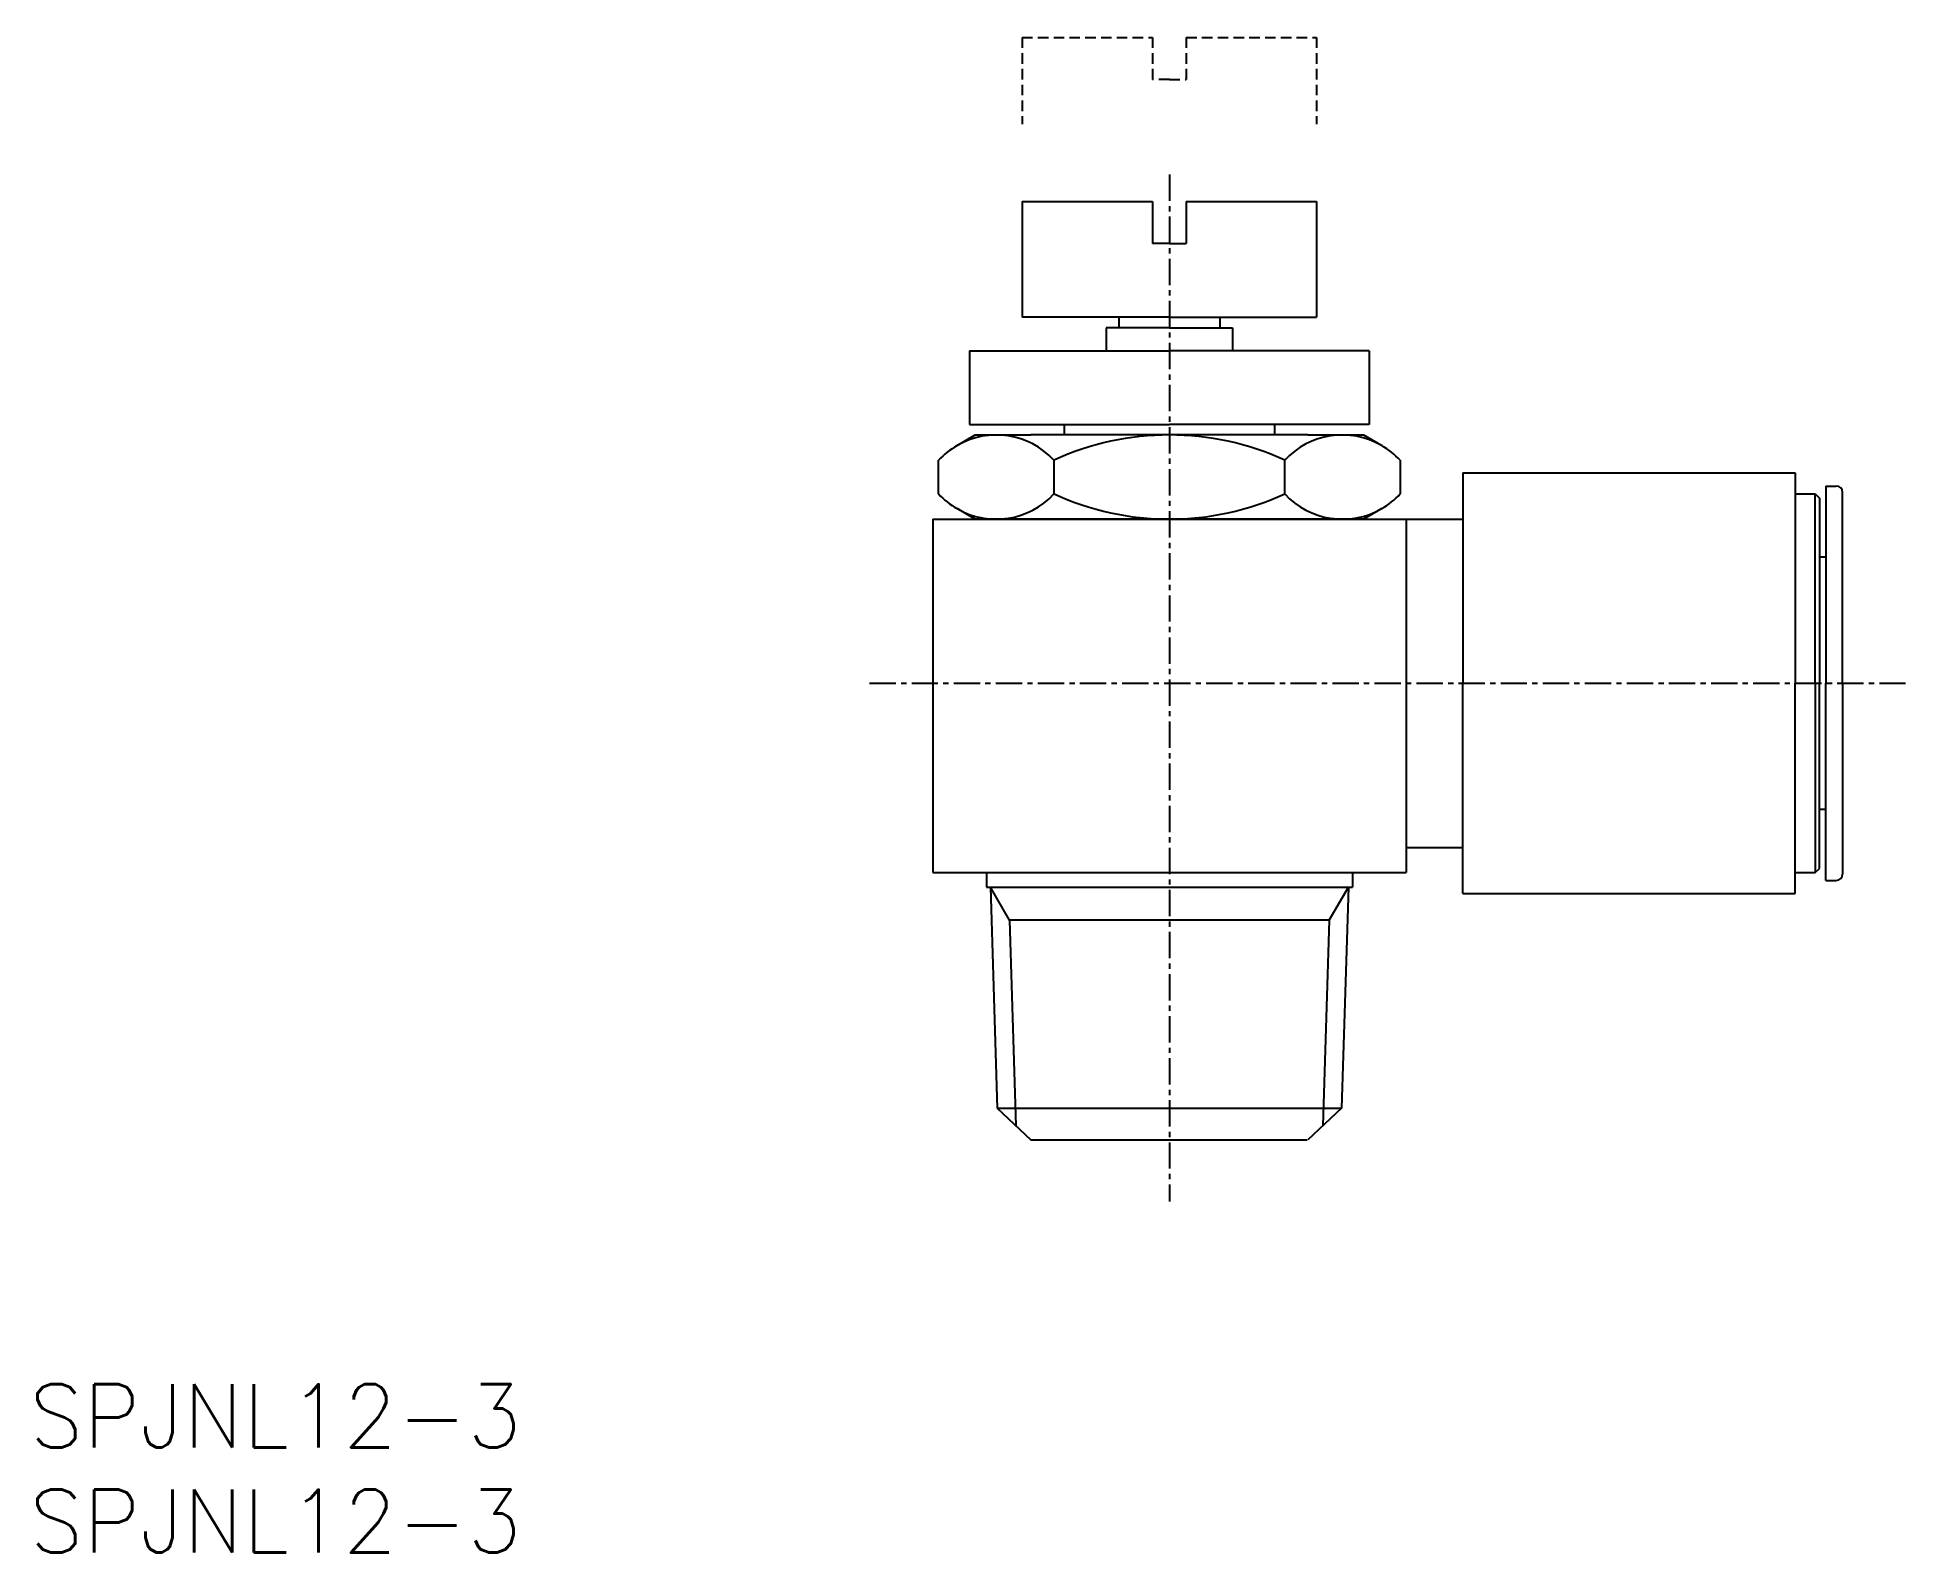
# Model space of a CAD drawing. Extents: x 0.4 to 89.2, y 0 to 72.
import ezdxf

# ---------------------------------------------------------------- set-up
doc = ezdxf.new("R2010")
doc.units = 0
doc.linetypes.add('CENTER', pattern=[2, 1.25, -0.25, 0.25, -0.25])
doc.linetypes.add('DASHED', pattern=[0.75, 0.5, -0.25])
doc.layers.get('0').update_dxf_attribs({"linetype": 'CONTINUOUS'})
doc.layers.add('CENTER', color=1, linetype='CENTER')
doc.styles.get("Standard").update_dxf_attribs({"font": 'txt.shx'})

# ---------------------------------------------------------------- blocks, each defined once
blk = doc.blocks.new('*U6')
at = {"color": 7, "linetype": 'CONTINUOUS'}
blk.add_text('SPJNL12-3', height=3, dxfattribs=at).set_placement((0, 0))
blk = doc.blocks.new('*U7')
at = {"color": 7, "linetype": 'CONTINUOUS'}
blk.add_text('SPJNL12-3', height=3, dxfattribs=at).set_placement((0, 5))

msp = doc.modelspace()

# ---------------------------------------------------------------- linework, layer by layer
at = {"color": 3, "linetype": 'DASHED'}
for p, q in [((47.199, 72.023), (47.199, 67.898)), ((47.199, 72.023), (53.399, 72.023)), ((53.399, 72.023), (53.399, 70.023)), ((54.999, 72.023), (61.199, 72.023)), ((54.999, 72.023), (54.999, 70.023)), ((61.199, 72.023), (61.199, 67.898)), ((54.199, 70.023), (53.399, 70.023)), ((54.199, 70.023), (54.999, 70.023))]:
    msp.add_line(p, q, dxfattribs=at)
at = {"color": 7, "linetype": 'CONTINUOUS'}
for p, q in [((47.199, 64.223), (47.199, 58.723)), ((47.199, 64.223), (53.399, 64.223)), ((53.399, 64.223), (53.399, 62.223)), ((54.999, 64.223), (61.199, 64.223)), ((54.999, 64.223), (54.999, 62.223)), ((61.199, 64.223), (61.199, 58.723)), ((54.199, 62.223), (53.399, 62.223)), ((54.199, 62.223), (54.999, 62.223)), ((54.199, 58.723), (47.199, 58.723)), ((51.799, 58.723), (51.799, 58.223)), ((54.199, 58.723), (61.199, 58.723)), ((56.599, 58.723), (56.599, 58.223)), ((54.199, 58.223), (51.199, 58.223)), ((51.199, 58.223), (51.199, 57.123)), ((54.199, 58.223), (57.199, 58.223)), ((57.199, 58.223), (57.199, 57.123)), ((44.699, 57.123), (54.199, 57.123)), ((44.699, 57.123), (44.699, 53.623)), ((63.699, 57.123), (54.199, 57.123)), ((63.699, 57.123), (63.699, 53.623)), ((44.699, 53.623), (54.199, 53.623)), ((49.199, 53.623), (49.199, 53.123)), ((63.699, 53.623), (54.199, 53.623)), ((59.199, 53.623), (59.199, 53.123)), ((44.104, 52.623), (44.971, 53.123)), ((44.971, 53.123), (47.62, 53.123)), ((60.777, 53.123), (47.62, 53.123)), ((60.777, 53.123), (63.426, 53.123)), ((63.426, 53.123), (64.293, 52.623)), ((43.229, 50.323), (43.229, 51.923)), ((48.714, 50.323), (48.714, 51.923)), ((59.683, 50.323), (59.683, 51.923)), ((65.168, 51.923), (65.168, 50.323)), ((68.149, 51.323), (83.949, 51.323)), ((68.149, 51.323), (68.149, 41.323)), ((83.949, 51.323), (83.949, 41.323)), ((85.399, 50.698), (85.899, 50.698)), ((85.399, 50.698), (85.399, 41.323)), ((83.949, 50.323), (84.899, 50.323)), ((84.899, 50.323), (85.099, 50.123)), ((84.899, 41.323), (84.899, 50.323)), ((85.099, 50.123), (85.099, 41.323)), ((86.199, 41.323), (86.199, 50.398)), ((42.949, 49.123), (42.949, 32.323)), ((42.949, 49.123), (65.449, 49.123)), ((44.971, 49.123), (44.104, 49.623)), ((49.142, 49.123), (44.971, 49.123)), ((59.255, 49.123), (49.142, 49.123)), ((63.426, 49.123), (59.255, 49.123)), ((64.293, 49.623), (63.426, 49.123)), ((65.449, 49.123), (68.149, 49.123)), ((65.449, 49.123), (65.449, 32.323)), ((85.399, 47.323), (85.099, 47.323)), ((68.149, 31.323), (68.149, 41.323)), ((83.949, 31.323), (83.949, 41.323)), ((84.899, 41.323), (84.899, 32.323)), ((85.099, 32.523), (85.099, 41.323)), ((85.399, 31.948), (85.399, 41.323)), ((86.199, 41.323), (86.199, 32.248)), ((85.399, 35.323), (85.099, 35.323)), ((65.449, 33.523), (68.149, 33.523)), ((42.949, 32.323), (65.449, 32.323)), ((45.499, 32.323), (45.499, 31.623)), ((62.899, 32.323), (62.899, 31.623)), ((83.949, 32.323), (84.899, 32.323)), ((84.899, 32.323), (85.099, 32.523)), ((45.499, 31.623), (62.899, 31.623)), ((45.691, 31.623), (46.019, 21.122)), ((46.596, 30.056), (45.691, 31.623)), ((61.801, 30.056), (62.706, 31.623)), ((62.706, 31.623), (62.378, 21.122)), ((68.149, 31.323), (83.949, 31.323)), ((85.399, 31.948), (85.899, 31.948)), ((61.801, 30.056), (46.596, 30.056)), ((46.596, 30.056), (46.901, 20.294)), ((61.801, 30.056), (61.496, 20.294)), ((46.019, 21.122), (47.615, 19.623)), ((46.019, 21.122), (62.378, 21.122)), ((62.378, 21.122), (60.782, 19.623)), ((47.615, 19.623), (60.753, 19.623))]:
    msp.add_line(p, q, dxfattribs=at)
for centre, radius, start, end in [((45.971, 49.389), 3.734, 120, 137.26556), ((45.971, 49.389), 3.734, 42.73444, 120), ((54.199, 39.988), 13.135, 65.31796, 114.68204), ((62.426, 49.389), 3.734, 60, 137.26556), ((62.426, 49.389), 3.734, 42.73444, 60), ((85.899, 50.398), 0.3, 0, 90), ((45.971, 52.857), 3.734, 222.73444, 240), ((45.971, 52.857), 3.734, 240, 317.26556), ((54.199, 62.258), 13.135, 245.31796, 294.68204), ((62.426, 52.857), 3.734, 222.73444, 300), ((62.426, 52.857), 3.734, 300, 317.26556), ((85.899, 32.248), 0.3, 270, 0)]:
    msp.add_arc(centre, radius, start, end, dxfattribs=at)
at = {"layer": 'CENTER', "color": 1, "linetype": 'CENTER'}
for p, q in [((54.199, 65.501), (54.199, 16.691)), ((39.949, 41.323), (89.199, 41.323))]:
    msp.add_line(p, q, dxfattribs=at)

# ---------------------------------------------------------------- block references
at = {"color": 7, "linetype": 'CONTINUOUS'}
for name in ['*U7', '*U6']:
    msp.add_blockref(name, (0, 0), dxfattribs=at)

doc.saveas('drawing.dxf')
